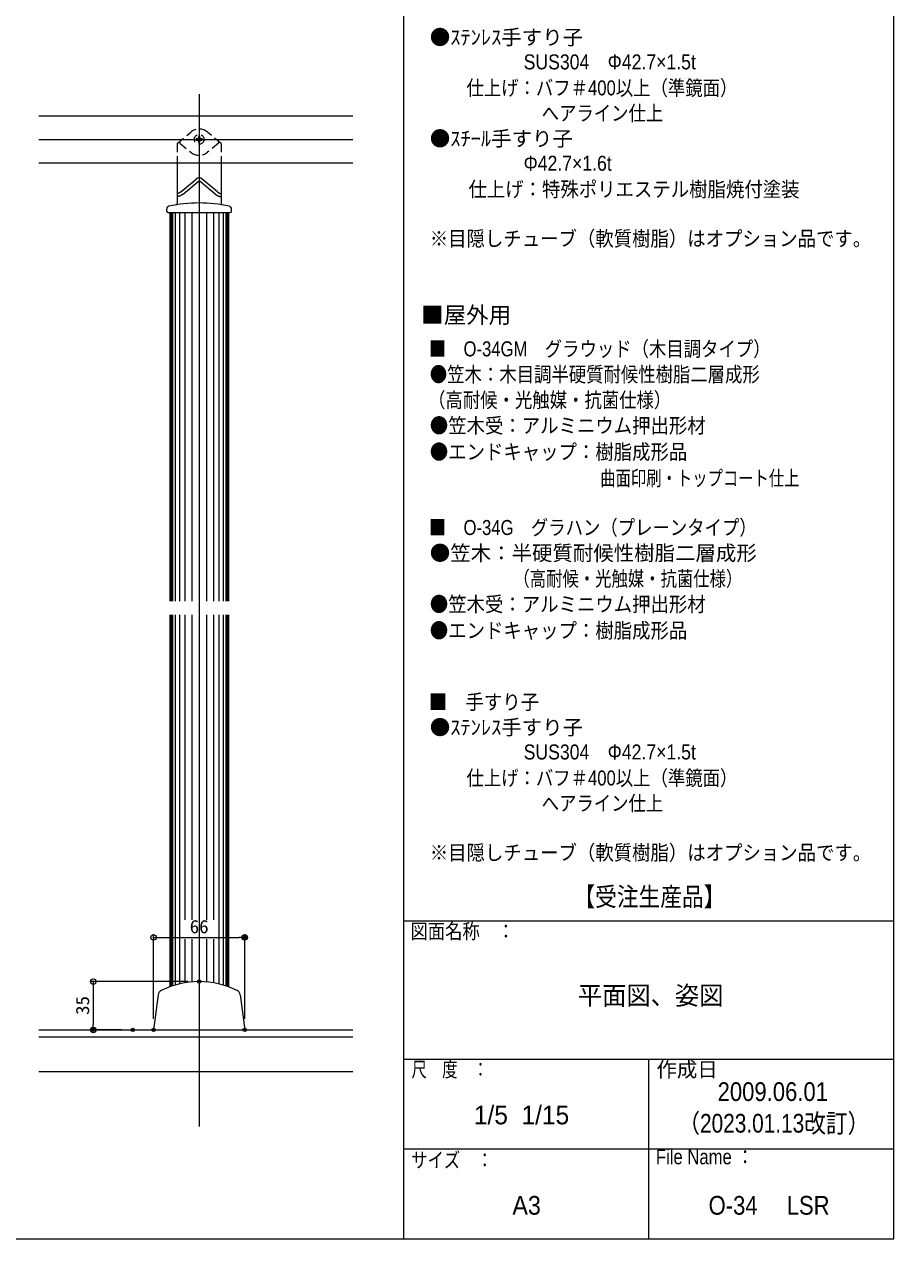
# Model space of a CAD drawing. Units: millimetres, scale not verified. Extents: x -1000 to 1000, y -693 to 692.
# Drawn here: x 370 to 1000, y -693 to 186 of the extents above; entities that cross this region are included whole.
import ezdxf
from ezdxf.enums import TextEntityAlignment as Align

# ---------------------------------------------------------------- set-up
doc = ezdxf.new("R2010")
doc.units = ezdxf.units.MM
doc.header["$LTSCALE"] = 5
doc.header["$PDMODE"] = 32
doc.header["$PDSIZE"] = 2.5
doc.linetypes.add('DASHED1', pattern=[1.8, 1.2, -0.6])
doc.layers.add('0-0_moji', color=2, linetype='Continuous')
for name, color, linetype, lineweight in [('0-1_zumenwaku', 6, 'Continuous', 9), ('0-2_1', 3, 'Continuous', 9), ('0-3_center', 5, 'Continuous', 9), ('0-4_5', 1, 'Continuous', 9), ('0-5_0', 1, 'Continuous', 9), ('0-6_DEFPOINTS', 7, 'Continuous', 9), ('0-7_2', 4, 'Continuous', 9), ('0-D_ﾌﾞﾗｹｯﾄ', 7, 'DASHED1', 9)]:
    doc.layers.add(name, color=color, linetype=linetype, lineweight=lineweight)
doc.styles.add('ＭＳ ゴシック', font='')
doc.styles.add('ＭＳ Ｐゴシック', font='')
doc.styles.get('ＭＳ ゴシック').set_extended_font_data('MS Gothic')
doc.styles.get('ＭＳ Ｐゴシック').set_extended_font_data('MS PGothic')

# ---------------------------------------------------------------- blocks, each defined once
blk = doc.blocks.new('_ORIGIN')
at = {"layer": '0-5_0'}
blk.add_line((0, 0), (-5, 0), dxfattribs=at)
blk.add_circle((0, 0), 2.5, dxfattribs=at)

msp = doc.modelspace()

# ---------------------------------------------------------------- linework, layer by layer
at = {"layer": '0-1_zumenwaku'}
for p, q in [((644.724, 692.316), (644.724, -692.684)), ((644.724, -462.684), (999.724, -462.684)), ((644.724, -562.684), (999.724, -562.684)), ((822.224, -562.684), (822.224, -692.684)), ((644.724, -627.684), (999.724, -627.684))]:
    msp.add_line(p, q, dxfattribs=at)
msp.add_lwpolyline([(-1000.276, -692.684), (999.724, -692.684), (999.724, 692.316), (-1000.276, 692.316)], close=True, dxfattribs=at)
at = {"layer": '0-2_1'}
for p, q in [((380.58, 119.927), (608.018, 119.927)), ((380.58, 85.927), (608.018, 85.927)), ((480.675, 85.861), (480.675, 56.486)), ((512.675, 85.861), (512.675, 56.486)), ((483.425, 64.917), (494.554, 74.255)), ((485.175, 63.383), (496.033, 72.493)), ((508.175, 63.383), (497.318, 72.493)), ((509.925, 64.917), (498.797, 74.255)), ((473.175, 50.927), (473.175, 52.539)), ((473.175, 50.927), (473.175, 52.539)), ((474.175, 49.927), (519.175, 49.927)), ((475.325, 49.927), (475.325, -231.267)), ((518.025, 49.927), (518.025, -231.267)), ((520.175, 50.927), (520.175, 52.539)), ((520.175, 50.927), (520.175, 52.539)), ((475.325, -241.267), (475.325, -510.403)), ((518.025, -241.267), (518.025, -510.403)), ((467.027, -516.114), (463.675, -541.573)), ((526.324, -516.114), (529.675, -541.573))]:
    msp.add_line(p, q, dxfattribs=at)
for points in [[(481.343, 63.812), (481.283, 63.801), (481.223, 63.791), (481.163, 63.782), (481.103, 63.774), (481.042, 63.766), (480.981, 63.759), (480.92, 63.752), (480.859, 63.746), (480.798, 63.739), (480.737, 63.733), (480.675, 63.727)], [(481.748, 61.685), (481.652, 61.67), (481.556, 61.657), (481.46, 61.646), (481.363, 61.636), (481.265, 61.628), (481.167, 61.621), (481.069, 61.615), (480.971, 61.611), (480.873, 61.606), (480.774, 61.602), (480.675, 61.599)], [(483.425, 64.917), (483.375, 64.879), (483.325, 64.841), (483.275, 64.804), (483.225, 64.767), (483.175, 64.729), (483.124, 64.692), (483.074, 64.655), (483.023, 64.619), (482.973, 64.583), (482.922, 64.547), (482.871, 64.511), (482.82, 64.476), (482.769, 64.441), (482.718, 64.407), (482.666, 64.373), (482.615, 64.34), (482.563, 64.307), (482.511, 64.275), (482.458, 64.244), (482.406, 64.213), (482.353, 64.184), (482.3, 64.154), (482.246, 64.126), (482.193, 64.099), (482.138, 64.072), (482.084, 64.047), (482.029, 64.022), (481.974, 63.998), (481.919, 63.976), (481.863, 63.954), (481.807, 63.933), (481.751, 63.914), (481.694, 63.896), (481.636, 63.879), (481.578, 63.863), (481.52, 63.849), (481.461, 63.835), (481.402, 63.823), (481.343, 63.812)], [(485.175, 63.383), (485.091, 63.325), (485.007, 63.268), (484.923, 63.211), (484.838, 63.155), (484.754, 63.098), (484.67, 63.042), (484.585, 62.986), (484.5, 62.93), (484.416, 62.875), (484.331, 62.82), (484.246, 62.766), (484.161, 62.713), (484.075, 62.66), (483.99, 62.608), (483.904, 62.556), (483.818, 62.505), (483.732, 62.456), (483.645, 62.407), (483.559, 62.359), (483.472, 62.312), (483.384, 62.266), (483.297, 62.221), (483.209, 62.178), (483.121, 62.135), (483.032, 62.094), (482.943, 62.055), (482.854, 62.016), (482.764, 61.98), (482.674, 61.944), (482.584, 61.911), (482.493, 61.878), (482.401, 61.848), (482.309, 61.819), (482.217, 61.792), (482.124, 61.767), (482.031, 61.744), (481.937, 61.722), (481.843, 61.703), (481.748, 61.685)], [(508.175, 63.383), (508.26, 63.325), (508.344, 63.268), (508.428, 63.211), (508.512, 63.155), (508.597, 63.098), (508.681, 63.042), (508.766, 62.986), (508.85, 62.93), (508.935, 62.875), (509.02, 62.82), (509.105, 62.766), (509.19, 62.713), (509.276, 62.66), (509.361, 62.608), (509.447, 62.556), (509.533, 62.505), (509.619, 62.456), (509.706, 62.407), (509.792, 62.359), (509.879, 62.312), (509.966, 62.266), (510.054, 62.221), (510.142, 62.178), (510.23, 62.135), (510.319, 62.094), (510.408, 62.055), (510.497, 62.016), (510.587, 61.98), (510.677, 61.944), (510.767, 61.911), (510.858, 61.878), (510.95, 61.848), (511.041, 61.819), (511.134, 61.792), (511.227, 61.767), (511.32, 61.744), (511.414, 61.722), (511.508, 61.703), (511.603, 61.685)], [(509.925, 64.917), (509.976, 64.879), (510.026, 64.841), (510.076, 64.804), (510.126, 64.767), (510.176, 64.729), (510.227, 64.692), (510.277, 64.655), (510.328, 64.619), (510.378, 64.583), (510.429, 64.547), (510.48, 64.511), (510.531, 64.476), (510.582, 64.441), (510.633, 64.407), (510.685, 64.373), (510.736, 64.34), (510.788, 64.307), (510.84, 64.275), (510.893, 64.244), (510.945, 64.213), (510.998, 64.184), (511.051, 64.154), (511.105, 64.126), (511.158, 64.099), (511.212, 64.072), (511.267, 64.047), (511.321, 64.022), (511.376, 63.998), (511.432, 63.976), (511.488, 63.954), (511.544, 63.933), (511.6, 63.914), (511.657, 63.896), (511.715, 63.879), (511.773, 63.863), (511.831, 63.849), (511.889, 63.835), (511.949, 63.823), (512.008, 63.812)], [(511.603, 61.685), (511.698, 61.67), (511.795, 61.657), (511.891, 61.646), (511.988, 61.636), (512.086, 61.628), (512.183, 61.621), (512.281, 61.615), (512.38, 61.611), (512.478, 61.606), (512.577, 61.602), (512.675, 61.599)], [(512.008, 63.812), (512.068, 63.801), (512.128, 63.791), (512.188, 63.782), (512.248, 63.774), (512.309, 63.766), (512.37, 63.759), (512.431, 63.752), (512.492, 63.746), (512.553, 63.739), (512.614, 63.733), (512.675, 63.727)]]:
    msp.add_lwpolyline(points, dxfattribs=at)
for centre, radius, start, end in [((496.675, 71.727), 3.3, 50, 130), ((496.675, 71.727), 1, 50, 130), ((475.175, 52.539), 2, 102.67308, 180), ((475.175, 52.539), 2, 102.67308, 180), ((496.675, -43.073), 100, 77.32692, 102.67308), ((479.675, 56.486), 1, 279.68997, 0), ((513.675, 56.486), 1, 180, 260.31003), ((518.175, 52.539), 2, 360, 77.32692), ((518.175, 52.539), 2, 360, 77.32692), ((474.175, 50.927), 1, 180, 270), ((519.175, 50.927), 1, 270, 0), ((496.675, -568), 61.427, 63.4346, 116.5654), ((470.993, -516.636), 4, 116.5654, 172.5), ((522.358, -516.636), 4, 7.5, 63.4346)]:
    msp.add_arc(centre, radius, start, end, dxfattribs=at)
at = {"layer": '0-3_center'}
for p, q in [((496.675, 135.614), (496.675, -611.573)), ((380.58, 102.927), (608.018, 102.927))]:
    msp.add_line(p, q, dxfattribs=at)
at = {"layer": '0-4_5'}
for p, q in [((380.58, -541.573), (608.018, -541.573)), ((380.58, -546.573), (608.018, -546.573)), ((380.58, -571.573), (608.018, -571.573))]:
    msp.add_line(p, q, dxfattribs=at)
at = {"layer": '0-5_0'}
for p, q in [((463.675, -533.573), (463.675, -472.628)), ((529.675, -533.573), (529.675, -472.628)), ((467.675, -474.628), (525.675, -474.628)), ((488.675, -506.573), (418.009, -506.573)), ((420.009, -510.573), (420.009, -537.573)), ((440.669, -541.573), (418.009, -541.573))]:
    msp.add_line(p, q, dxfattribs=at)
at = {"layer": '0-6_DEFPOINTS'}
for p in [(529.675, -474.628), (496.675, -506.573), (420.009, -541.573), (448.669, -541.573), (463.675, -541.573), (529.675, -541.573)]:
    msp.add_point(p, dxfattribs=at)
at = {"layer": '0-7_2'}
for p, q in [((476.325, 49.927), (476.325, -231.267)), ((477.325, 49.927), (477.325, -231.267)), ((479.325, 49.927), (479.325, -231.267)), ((482.325, 49.927), (482.325, -231.267)), ((486.325, 49.927), (486.325, -231.267)), ((491.325, 49.927), (491.325, -231.267)), ((502.025, 49.927), (502.025, -231.267)), ((507.025, 49.927), (507.025, -231.267)), ((511.025, 49.927), (511.025, -231.267)), ((514.025, 49.927), (514.025, -231.267)), ((516.025, 49.927), (516.025, -231.267)), ((517.025, 49.927), (517.025, -231.267)), ((476.325, -241.267), (476.325, -510.042)), ((477.325, -241.267), (477.325, -509.7)), ((479.325, -241.267), (479.325, -509.074)), ((482.325, -241.267), (482.325, -508.273)), ((486.325, -241.267), (486.325, -461.973)), ((491.325, -241.267), (491.325, -461.973)), ((502.025, -241.267), (502.025, -461.973)), ((507.025, -241.267), (507.025, -461.973)), ((511.025, -241.267), (511.025, -508.273)), ((514.025, -241.267), (514.025, -509.074)), ((516.025, -241.267), (516.025, -509.7)), ((517.025, -241.267), (517.025, -510.042)), ((486.325, -475.823), (486.325, -507.451)), ((491.325, -475.823), (491.325, -506.807)), ((502.025, -475.823), (502.025, -506.807)), ((507.025, -475.823), (507.025, -507.451))]:
    msp.add_line(p, q, dxfattribs=at)
at = {"layer": '0-D_ﾌﾞﾗｹｯﾄ'}
for p, q in [((480.854, 100.052), (490.569, 108.204)), ((512.497, 100.052), (502.782, 108.204)), ((480.675, 99.669), (480.675, 85.861)), ((495.3, 103.427), (494.575, 103.427)), ((494.575, 103.427), (494.575, 102.427)), ((494.575, 102.427), (495.3, 102.427)), ((497.175, 105.027), (496.175, 105.027)), ((496.175, 105.027), (496.175, 104.302)), ((496.175, 101.552), (496.175, 100.827)), ((497.175, 104.302), (497.175, 105.027)), ((498.775, 103.427), (498.05, 103.427)), ((498.05, 102.427), (498.775, 102.427)), ((498.775, 102.427), (498.775, 103.427)), ((512.675, 99.669), (512.675, 85.861))]:
    msp.add_line(p, q, dxfattribs=at)
for points in [[(482.675, 101.581), (482.675, 100.273), (490.569, 93.649)], [(496.175, 100.827), (497.175, 100.827), (497.175, 101.552)], [(510.675, 101.581), (510.675, 100.273), (502.782, 93.649)]]:
    msp.add_lwpolyline(points, dxfattribs=at)
msp.add_circle((496.675, 102.927), 3.5, dxfattribs=at)
for centre, radius, start, end in [((496.675, 100.927), 9.5, 50, 130), ((481.175, 99.669), 0.5, 130, 180), ((495.3, 104.302), 0.875, 270, 0), ((495.3, 101.552), 0.875, 0, 90), ((498.05, 104.302), 0.875, 180, 270), ((498.05, 101.552), 0.875, 90, 180), ((512.175, 99.669), 0.5, 0, 50), ((512.175, 99.669), 0.5, 0, 50), ((496.675, 100.927), 9.5, 230, 310)]:
    msp.add_arc(centre, radius, start, end, dxfattribs=at)

# ---------------------------------------------------------------- block references
at = {"layer": '0-5_0', "xscale": 0.8, "yscale": 0.8}
for p, rotation in [((463.675, -474.628), 180), ((420.009, -506.573), 90), ((420.009, -541.573), 270)]:
    msp.add_blockref('_ORIGIN', p, dxfattribs=dict(at, rotation=rotation))
msp.add_blockref('_ORIGIN', (529.675, -474.628), dxfattribs=at)

# ---------------------------------------------------------------- texts
at = {"layer": '0-0_moji', "style": 'ＭＳ Ｐゴシック'}
for s, height, p in [('●ｽﾃﾝﾚｽ手すり子', 10.85, (663.727, 168.197)), ('●ｽﾁｰﾙ手すり子', 10.85, (663.727, 94.85)), ('●笠木：半硬質耐候性樹脂二層成形', 10.85, (663.727, -205.123)), ('●ｽﾃﾝﾚｽ手すり子', 10.85, (663.727, -331.249)), ('1/5  1/15', 13.56, (695.637, -613.959))]:
    msp.add_text(s, height=height, dxfattribs=at).set_placement(p, align=Align.BOTTOM_LEFT)
for s, height, width, p in [('\u3000\u3000\u3000\u3000\u3000SUS304\u3000Φ42.7×1.5t', 10.85, 0.9, (665.087, 150.34)), ('\u3000\u3000仕上げ：バフ＃400以上（準鏡面）', 10.85, 0.85, (665.087, 131.524)), ('\u3000\u3000\u3000\u3000\u3000     へアライン仕上', 10.85, 0.85, (665.087, 113.217)), ('\u3000\u3000\u3000\u3000\u3000Φ42.7×1.6t', 10.85, 0.9, (665.087, 76.994)), ('\u3000\u3000仕上げ：特殊ポリエステル樹脂焼付塗装', 10.85, 0.9, (665.087, 58.177)), ('※目隠しチューブ（軟質樹脂）はオプション品です。', 10.85, 0.9, (663.727, 22.464)), ('■\u3000O-34GM\u3000グラウッド（木目調タイプ）', 10.85, 0.85, (662.987, -57.349)), ('●笠木：木目調半硬質耐候性樹脂二層成形\u3000\u3000\u3000\u3000\u3000\u3000\u3000\u3000\u3000\u3000\u3000\u3000', 10.85, 0.85, (663.727, -75.826)), ('（高耐候・光触媒・抗菌仕様）', 10.85, 0.85, (662.477, -94.363)), ('●笠木受：アルミニウム押出形材\u3000', 10.85, 0.9, (663.727, -112.839)), ('●エンドキャップ：樹脂成形品', 10.85, 0.9, (663.727, -131.886)), ('\u3000\u3000\u3000\u3000\u3000\u3000\u3000\u3000\u3000\u3000\u3000曲面印刷・トップコート仕上', 10.85, 0.75, (665.087, -150.933)), ('■\u3000O-34G\u3000グラハン（プレーンタイプ）', 10.85, 0.85, (662.987, -186.646)), ('\u3000\u3000\u3000\u3000\u3000（高耐候・光触媒・抗菌仕様）', 10.85, 0.8, (665.087, -223.659)), ('●笠木受：アルミニウム押出形材\u3000', 10.85, 0.9, (663.727, -242.136)), ('●エンドキャップ：樹脂成形品', 10.85, 0.9, (663.727, -261.183)), ('■\u3000手すり子', 10.85, 0.9, (662.987, -312.883)), ('\u3000\u3000\u3000\u3000\u3000SUS304\u3000Φ42.7×1.5t', 10.85, 0.9, (665.087, -349.106)), ('\u3000\u3000仕上げ：バフ＃400以上（準鏡面）', 10.85, 0.85, (665.087, -367.923)), ('\u3000\u3000\u3000\u3000\u3000     へアライン仕上', 10.85, 0.85, (665.087, -386.229)), ('※目隠しチューブ（軟質樹脂）はオプション品です。', 10.85, 0.9, (663.727, -421.943)), ('【受注生産品】', 13.56, 0.85, (767.737, -456)), ('平面図、姿図', 13.56, 0.95, (770.962, -527.465)), ('2009.06.01', 13.56, 0.9, (872.18, -597.076)), ('（2023.01.13改訂）', 13.56, 0.85, (843.712, -619.96)), ('A3', 13.56, 0.95, (723.537, -679.37)), ('O-34\u3000 LSR', 13.56, 0.9, (865.637, -679.37))]:
    msp.add_text(s, height=height, dxfattribs=dict(at, width=width)).set_placement(p, align=Align.BOTTOM_LEFT)
at = {"layer": '0-0_moji', "color": 4, "style": 'ＭＳ Ｐゴシック'}
msp.add_text('■屋外用', height=11.93, dxfattribs=at).set_placement((657.502, -33.678), align=Align.BOTTOM_LEFT)
at = {"layer": '0-1_zumenwaku', "style": 'ＭＳ Ｐゴシック'}
for s, width, p in [('図面名称\u3000：', 0.85, (649.628, -478.85)), ('尺\u3000度\u3000：', 0.75, (650.488, -578.85)), ('サイズ\u3000：', 0.8, (650.258, -644.42)), ('File Name ：', 0.85, (827.468, -642.09))]:
    msp.add_text(s, height=10.85, dxfattribs=dict(at, width=width)).set_placement(p, align=Align.BOTTOM_LEFT)
msp.add_text('作成日', height=10.85, dxfattribs=at).set_placement((827.868, -578.9), align=Align.BOTTOM_LEFT)
at = {"layer": '0-5_0', "color": 2, "style": 'ＭＳ ゴシック', "width": 1.05}
msp.add_text('66', height=9.604, dxfattribs=at).set_placement((489.842, -474.479), align=Align.BOTTOM_LEFT)
msp.add_text('35', height=9.604, rotation=90, dxfattribs=at).set_placement((419.859, -530.74), align=Align.BOTTOM_LEFT)

doc.saveas('drawing.dxf')
